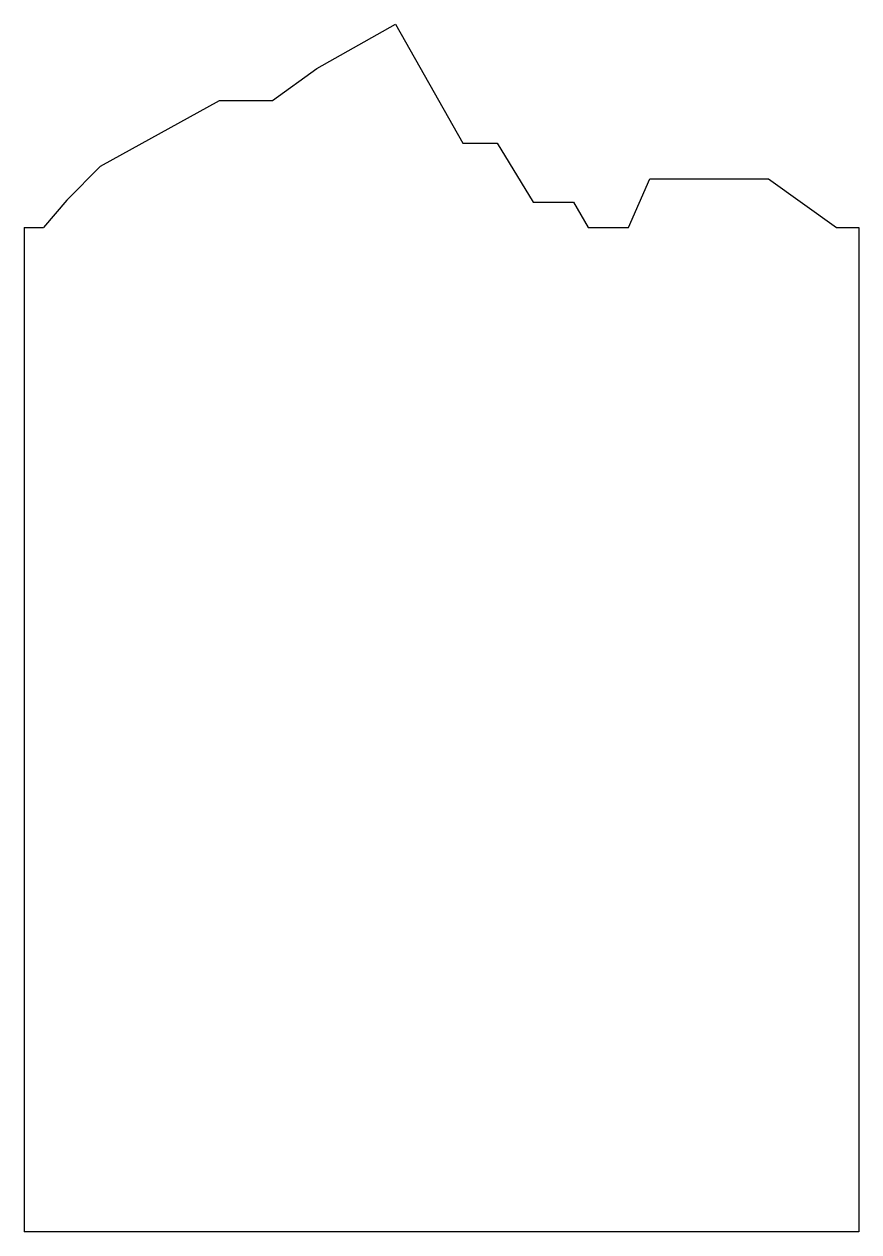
# Model space of a CAD drawing. Extents: x -1.25 to 1.25, y -2.62 to 1.
import ezdxf

# ---------------------------------------------------------------- set-up
doc = ezdxf.new("R2010")
doc.units = 0
doc.header["$MEASUREMENT"] = 0
doc.layers.add('MODELSKETCH_VISIBLE', color=7, linetype='CONTINUOUS')

msp = doc.modelspace()

# ---------------------------------------------------------------- linework, layer by layer
at = {"layer": 'MODELSKETCH_VISIBLE'}
for p, q in [((-0.3732, 0.8636), (-0.1382, 0.9969)), ((-0.1382, 0.9969), (0.0643, 0.6401)), ((-0.5065, 0.7683), (-0.3732, 0.8636)), ((-1.0209, 0.5715), (-0.6653, 0.7683)), ((-0.6653, 0.7683), (-0.5065, 0.7683)), ((0.0643, 0.6401), (0.1666, 0.6401)), ((0.1666, 0.6401), (0.2745, 0.4635)), ((-1.1225, 0.4699), (-1.0209, 0.5715)), ((0.5603, 0.3873), (0.6238, 0.5334)), ((0.6238, 0.5334), (0.9794, 0.5334)), ((0.9794, 0.5334), (1.1826, 0.3873)), ((-1.1225, 0.4699), (-1.1923, 0.3873)), ((0.2745, 0.4635), (0.3952, 0.4635)), ((0.3952, 0.4635), (0.4396, 0.3873)), ((-1.2499, 0.3873), (-1.1923, 0.3873)), ((-1.2499, 0.3873), (-1.2499, 0)), ((0.4396, 0.3873), (0.5603, 0.3873)), ((1.1826, 0.3873), (1.2499, 0.3873)), ((1.2499, 0.3873), (1.2499, 0)), ((-1.2499, 0), (-1.2499, -2.6208)), ((1.2499, 0), (1.2499, -2.6208)), ((1.2499, -2.6208), (-1.2499, -2.6208))]:
    msp.add_line(p, q, dxfattribs=at)

doc.saveas('drawing.dxf')
